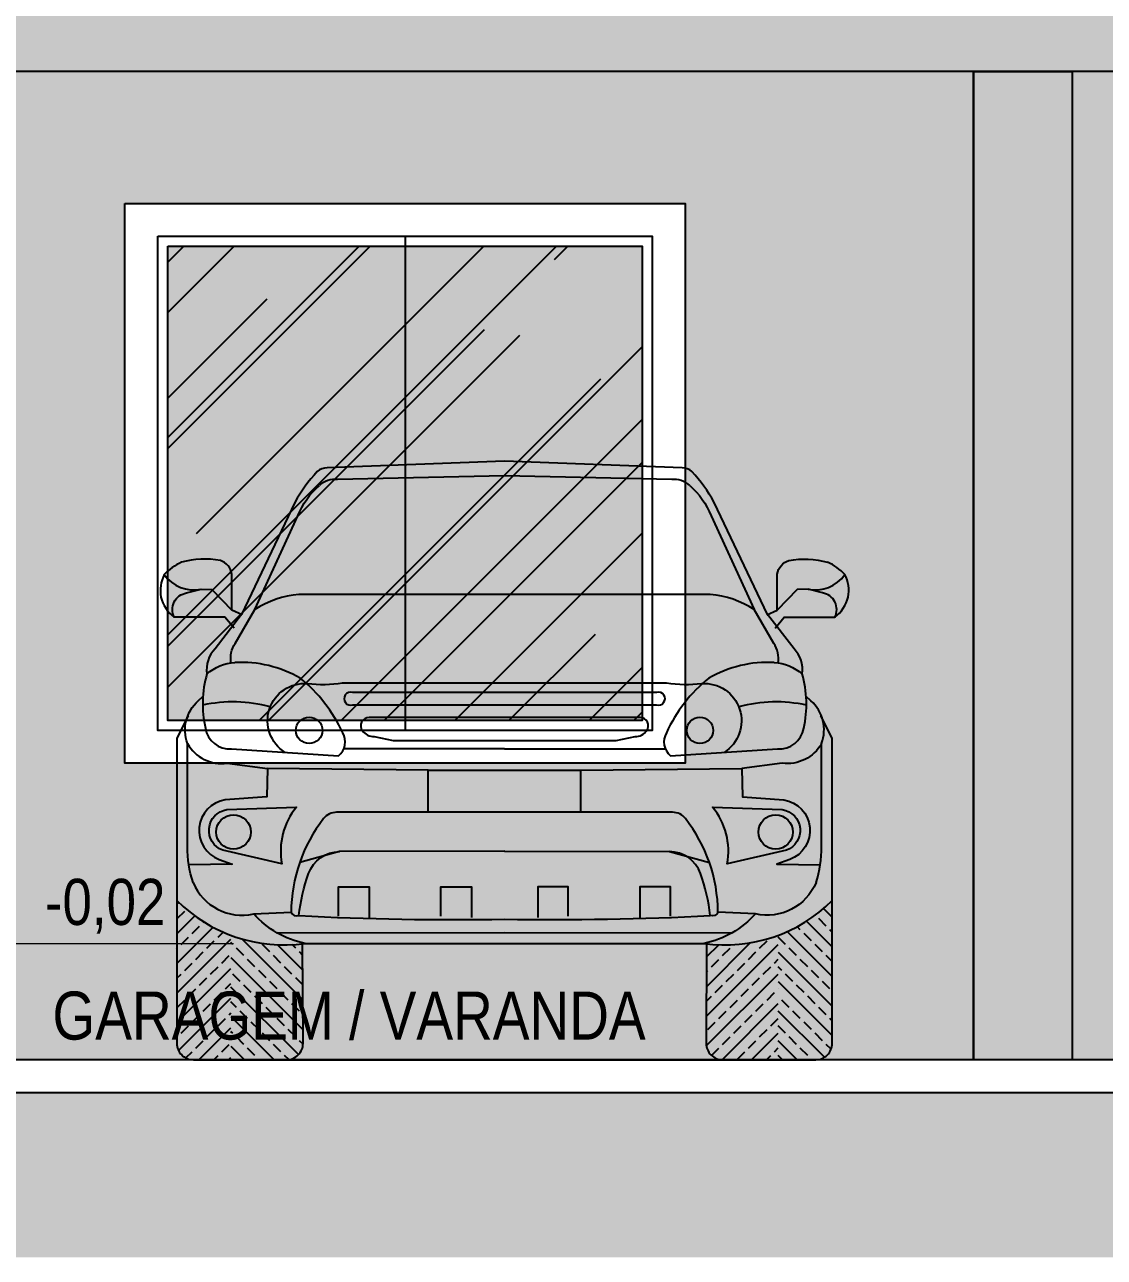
# Model space of a CAD drawing. Header units: millimetres. Extents: x -6300 to 1991, y -4770 to 4545.
# Drawn here: x 1430.864 to 1434.141, y 120.649 to 124.391 of the extents above; entities that cross this region are included whole.
import ezdxf
from ezdxf.enums import TextEntityAlignment as Align

# ---------------------------------------------------------------- set-up
doc = ezdxf.new("R2010")
doc.units = ezdxf.units.MM
doc.header["$LTSCALE"] = 20
doc.header["$MEASUREMENT"] = 0
doc.layers.get('0').update_dxf_attribs({"linetype": 'CONTINUOUS'})
for name, color, linetype in [('alfa_145_colori', 7, 'CONTINUOUS'), ('AME_FRZ', 7, 'CONTINUOUS'), ('COTA', 7, 'CONTINUOUS'), ('E-hatch', 8, 'CONTINUOUS'), ('E-txt-g', 3, 'CONTINUOUS'), ('MOBIL', 7, 'CONTINUOUS')]:
    doc.layers.add(name, color=color, linetype=linetype)
doc.layers.add('E-Cta-W', color=7, linetype='CONTINUOUS', lineweight=20)
doc.layers.add('E-Txt-W', color=7, linetype='CONTINUOUS', lineweight=20)
doc.styles.add('F2', font='ARIALN.TTF')
doc.styles.add('REG60', font='romans.shx', dxfattribs={"width": 0.8, "height": 0.15})
doc.styles.add('REG80', font='romans.shx', dxfattribs={"width": 0.8, "height": 0.2})

# ---------------------------------------------------------------- blocks, each defined once
blk = doc.blocks.new('hilux 3')
at = {"layer": 'MOBIL', "linetype": 'Continuous'}
h = blk.add_hatch(dxfattribs=at)
h.set_pattern_fill('ANSI33', color=8, scale=0.01, style=0)
h.set_pattern_definition([(45, (-231.09745, -171.03459), (-0.04490128, 0.04490128), []), (45, (-231.05255, -171.03459), (-0.04490128, 0.04490128), [0.03175, -0.015875])])
h.paths.add_polyline_path([(-0.8804, 0.3777, -0.108163), (-1.0443, 0.4837), (-1.0443, 0.05, 0.414214), (-0.9943, 0), (-0.8804, 0)])
h = blk.add_hatch(dxfattribs=at)
h.set_pattern_fill('ANSI33', color=8, scale=0.01, style=0)
h.set_pattern_definition([(135, (230.99757, -171.03459), (0.04490128, 0.04490128), []), (135, (230.95267, -171.03459), (0.04490128, 0.04490128), [0.03175, -0.015875])])
h.paths.add_polyline_path([(0.7805, 0.3777, 0.108163), (0.9444, 0.4837), (0.9444, 0.05, -0.414214), (0.8944, 0), (0.7805, 0)])
h = blk.add_hatch(dxfattribs=at)
h.set_pattern_fill('ANSI33', color=8, scale=0.01, angle=90, style=0)
h.set_pattern_definition([(135, (-231.09745, -171.03459), (-0.04490128, -0.04490128), []), (135, (-231.09745, -170.98969), (-0.04490128, -0.04490128), [0.03175, -0.015875])])
h.paths.add_polyline_path([(-0.663, 0.3523, -0.121734), (-0.8804, 0.3777), (-0.8804, 0), (-0.7115, 0, 0.41565), (-0.6615, 0.0502)])
h = blk.add_hatch(dxfattribs=at)
h.set_pattern_fill('ANSI33', color=8, scale=0.01, angle=90, style=0)
h.set_pattern_definition([(45, (230.99757, -171.03459), (0.04490128, -0.04490128), []), (45, (230.99757, -170.98969), (0.04490128, -0.04490128), [0.03175, -0.015875])])
h.paths.add_polyline_path([(0.5631, 0.3523, 0.121734), (0.7805, 0.3777), (0.7805, 0), (0.6117, 0, -0.41565), (0.5617, 0.0502)])
at = {"layer": 'MOBIL', "color": 8, "linetype": 'Continuous'}
blk.add_line((-0.8529, 0), (0.753, 0), dxfattribs=at)
for points in [[(0.7685, 1.2061, -0.161036), (0.8533, 1.1715, 0.236378), (0.8286, 1.2476), (0.7485, 1.3522), (0.586, 1.6923, 0.064765), (0.5185, 1.7858, 0.180771), (0.4887, 1.797), (-0.0499, 1.8169), (-0.5886, 1.797, 0.180771), (-0.6184, 1.7858, 0.064765), (-0.6859, 1.6923), (-0.8484, 1.3522), (-0.9285, 1.2476, 0.236378), (-0.9532, 1.1715, -0.161036), (-0.8683, 1.2061)], [(0.512, 1.7433, 0.209566), (0.4572, 1.7617), (-0.0499, 1.7729), (-0.5571, 1.7617, 0.209566), (-0.6119, 1.7433)], [(0.512, 1.7433, -0.124481), (0.5769, 1.6512), (0.7077, 1.3673, 0.121556), (0.574, 1.4121), (-0.6739, 1.4121, 0.121556), (-0.8076, 1.3673), (-0.6768, 1.6512, -0.124481), (-0.6119, 1.7433)], [(-1.0305, 1.5105, 0.097998), (-1.0827, 1.473, 0.296498), (-0.971, 1.4282)], [(-0.8461, 1.3512), (-0.8776, 1.3653), (-0.8776, 1.4743, 0.280921), (-0.9124, 1.5159, 0.109293), (-1.0305, 1.5105)], [(0.7462, 1.3512), (0.7777, 1.3653), (0.7777, 1.4743, -0.280921), (0.8126, 1.5159, -0.109293), (0.9306, 1.5105)], [(0.8711, 1.4282, 0.296498), (0.9828, 1.473, 0.097998), (0.9306, 1.5105)], [(-1.0827, 1.473, 0.16664), (-1.0926, 1.4044)], [(0.9927, 1.4044, 0.16664), (0.9828, 1.473)], [(-0.8708, 1.3099), (-0.8985, 1.3432), (-1.0526, 1.3432, -0.505432), (-1.0148, 1.4173), (-0.971, 1.4282), (-0.9382, 1.4275), (-0.8776, 1.3653)], [(0.7709, 1.3099), (0.7986, 1.3432), (0.9527, 1.3432, 0.505432), (0.915, 1.4173), (0.8711, 1.4282), (0.8383, 1.4275), (0.7777, 1.3653)], [(-1.0926, 1.4047, 0.166887), (-1.0526, 1.3432)], [(0.9527, 1.3432, 0.166887), (0.9928, 1.4047)], [(-0.8801, 1.2048, -0.18537), (-0.8671, 1.2642), (-0.8076, 1.3673)], [(0.7802, 1.2048, 0.18537), (0.7672, 1.2642), (0.7077, 1.3673)], [(-0.9532, 1.1715, 0.127482), (-0.9577, 1.0069, 0.395578), (-0.8785, 0.944), (-0.5536, 0.9224, 0.359882), (-0.541, 0.9926, 0.115929), (-0.67, 1.1584, 0.144018), (-0.8683, 1.2061)], [(0.7685, 1.2061, 0.144018), (0.5701, 1.1584, 0.115929), (0.4411, 0.9926, 0.359882), (0.4537, 0.9224), (0.7786, 0.944, 0.395578), (0.8578, 1.0069, 0.127482), (0.8533, 1.1715)], [(-0.7161, 0.9332, -0.778474), (-0.6479, 1.1424, 0.076106), (-0.5417, 1.1445), (0.4418, 1.1445, 0.076106), (0.548, 1.1424, -0.778474), (0.6162, 0.9332)], [(-1.012, 0.9602, -0.312784), (-0.9795, 1.0894), (-0.9653, 1.1027)], [(-0.7609, 1.0714, 0.119796), (-0.9661, 1.0765)], [(0.8662, 1.0765, 0.119796), (0.661, 1.0714)], [(0.9121, 0.9602, 0.312784), (0.8796, 1.0894), (0.8654, 1.1027)], [(-1.0097, 1.0445), (-1.0443, 0.9766), (-1.0443, 0.05, 0.414214), (-0.9943, 0), (-0.7115, 0, 0.41565), (-0.6615, 0.0502), (-0.663, 0.3533)], [(-0.4814, 0.999, 0.234385), (-0.4459, 0.9811), (-0.3884, 0.9697), (0.2885, 0.9697), (0.3461, 0.9811, 0.234385), (0.3815, 0.999, 0.617126), (0.3615, 1.039), (-0.4613, 1.039, 0.617126), (-0.4814, 0.999)], [(0.5631, 0.3533), (0.5617, 0.0502, 0.41565), (0.6117, 0), (0.8944, 0, 0.414214), (0.9444, 0.05), (0.9444, 0.9766), (0.9099, 1.0445)], [(-0.9952, 0.5383, -0.08116), (-1.012, 0.6466), (-1.012, 0.9602, 0.30636), (-0.8922, 0.8999), (-0.7697, 0.8847)], [(0.8953, 0.5383, 0.08116), (0.9121, 0.6466), (0.9121, 0.9602, -0.30636), (0.7923, 0.8999), (0.6698, 0.8847)], [(-0.2816, 0.7514), (-0.2816, 0.8796), (-0.7697, 0.8847), (-0.7717, 0.7982), (-0.8976, 0.7889, 0.772587), (-0.9155, 0.608), (-0.8764, 0.5942), (-1.008, 0.5918)], [(0.1817, 0.7514), (0.1817, 0.8796), (0.6698, 0.8847), (0.6719, 0.7982), (0.7977, 0.7889, -0.772587), (0.8157, 0.608), (0.7765, 0.5942), (0.9081, 0.5918)], [(0.5977, 0.4485, 0.164154), (0.4992, 0.7321, 0.231771), (0.4596, 0.7514), (-0.5595, 0.7514, 0.231771), (-0.599, 0.7321, 0.164154), (-0.6976, 0.4485)], [(-0.674, 0.4376, -0.058521), (-0.6444, 0.5656, -0.315863), (-0.5506, 0.6319), (-0.6716, 0.5984)], [(0.8953, 0.5383, -0.366073), (0.7113, 0.4429), (0.5977, 0.4485, -0.395216), (0.5741, 0.4376, 0.058521), (0.5445, 0.5656, 0.315863), (0.4507, 0.6319), (0.5717, 0.5984)], [(-0.9952, 0.5383, 0.366073), (-0.8112, 0.4429), (-0.6976, 0.4485, 0.395216), (-0.674, 0.4376, 0.017109), (-0.0499, 0.4268, 0.017109), (0.5741, 0.4376)], [(-1.0443, 0.4837, 0.237266), (-0.6556, 0.3533, -0.164384), (-0.8112, 0.4429)], [(0.7113, 0.4429, -0.164384), (0.5557, 0.3533, 0.237266), (0.9444, 0.4837)]]:
    blk.add_lwpolyline(points, format="xyb", dxfattribs=at)
for points in [[(0.4107, 1.0777, 1.366956), (0.4119, 1.1153), (-0.5117, 1.1153, 1.366956), (-0.5106, 1.0777)], [(-0.9051, 0.6361, -0.772587), (-0.8929, 0.7593), (-0.6815, 0.7672, 0.217473), (-0.726, 0.5946)], [(0.793, 0.7593, -0.772587), (0.8053, 0.6361), (0.6261, 0.5946, 0.217473), (0.5816, 0.7672)]]:
    blk.add_lwpolyline(points, format="xyb", close=True, dxfattribs=at)
for points in [[(-0.0501, 0.9438), (-0.537, 0.9438)], [(-0.0498, 0.9438), (0.4371, 0.9438)], [(-0.2816, 0.8796), (0.1817, 0.8796)], [(-0.0493, 0.6335), (-0.5506, 0.6319)], [(-0.0506, 0.6335), (0.4507, 0.6319)], [(-0.5537, 0.4357), (-0.5537, 0.5248), (-0.4607, 0.5248), (-0.4607, 0.4319)], [(-0.2435, 0.4357), (-0.2435, 0.5248), (-0.1505, 0.5248), (-0.1505, 0.4319)], [(0.1436, 0.4357), (0.1436, 0.5248), (0.0506, 0.5248), (0.0506, 0.4319)], [(0.4538, 0.4357), (0.4538, 0.5248), (0.3608, 0.5248), (0.3608, 0.4319)], [(-0.7408, 0.3853), (-0.0499, 0.3863), (0.6409, 0.3853)], [(-0.6556, 0.3533), (0.5557, 0.3533)]]:
    blk.add_lwpolyline(points, dxfattribs=at)
for centre, radius in [((-0.6429, 1), 0.0401), ((0.5431, 1), 0.0401), ((-0.8725, 0.6914), 0.0523), ((0.7727, 0.6914), 0.0523)]:
    blk.add_circle(centre, radius, dxfattribs=at)
blk = doc.blocks.new('TXT-AMB75')
at = {"layer": 'E-txt-g', "style": 'REG80', "width": 0.8, "flags": 8}
blk.add_attdef('TXT', text='', height=0.2, dxfattribs=at).set_placement((0.0055, 0.2964), align=Align.CENTER)
at = {"layer": 'E-Txt-W', "style": 'REG60', "width": 0.8, "flags": 8}
blk.add_attdef('TXT', text='', height=0.15, dxfattribs=at).set_placement((0.0055, 0.0271), align=Align.CENTER)
blk = doc.blocks.new('Ind-Nivel-CT2')
at = {"color": 4}
for p, q in [((0, 0.5868), (0, 0)), ((-0.0885, 0.5046), (1.16, 0.5046)), ((-0.1089, 0.2177), (0, 0)), ((-0.1089, 0.2177), (0.1089, 0.2177)), ((0, 0), (0.1089, 0.2177))]:
    blk.add_line(p, q, dxfattribs=at)
blk.add_solid([(-0.1089, 0.2177), (0, 0.2177), (0, 0)], dxfattribs=at)
at = {"color": 4, "style": 'F2'}
blk.add_attdef('NIVEL1', (0.1617, 0.6014), '', height=0.2, dxfattribs=at)

msp = doc.modelspace()

# ---------------------------------------------------------------- hatches: boundary and pattern name
h = msp.add_hatch()
h.set_pattern_fill('DOTS,_O', color=8)
h.set_pattern_definition([(0, (0, 0), (0.03125, 0.0625), [0, -0.0625])])
h.paths.add_polyline_path([(1434.2436, 124.2486), (1434.0436, 124.2486), (1434.0436, 121.2486), (1434.2436, 121.2486)])
h.paths.add_polyline_path([(1434.2436, 125.0486), (1434.2436, 126.5486), (1429.7936, 126.5486), (1429.7936, 125.0486)])
h.paths.add_polyline_path([(1433.7436, 124.2486), (1429.7936, 124.2486), (1429.7936, 121.2486), (1433.7436, 121.2486)])
h.paths.add_polyline_path([(1432.8686, 123.8486), (1432.8686, 122.1486), (1431.1686, 122.1486), (1431.1686, 123.8486)], flags=16)
h.paths.add_polyline_path([(1432.7686, 123.7486), (1432.7686, 122.2486), (1431.2686, 122.2486), (1431.2686, 123.7486)], flags=0)
h.paths.add_polyline_path([(1432.7386, 123.7186), (1432.7386, 122.2786), (1431.2986, 122.2786), (1431.2986, 123.7186)], flags=0)
h = msp.add_hatch()
h.set_pattern_fill('DOTS', color=6, style=0)
h.paths.add_polyline_path([(1436.347, 124.9486), (1428.2943, 124.9486), (1428.2943, 124.2486), (1436.347, 124.2486)])
h = msp.add_hatch()
h.set_pattern_fill('DOTS', color=6, style=0)
h.paths.add_polyline_path([(1428.2943, 124.2486), (1428.5936, 124.2486), (1428.5936, 121.2486), (1428.2943, 121.2486)])
h.paths.add_polyline_path([(1433.7436, 124.2486), (1434.0436, 124.2486), (1434.0436, 121.2486), (1433.7436, 121.2486)])
at = {"layer": 'alfa_145_colori'}
h = msp.add_hatch(color=254, dxfattribs=at)
h.set_gradient(color1=(194, 211, 224), one_color=1, tint=1, name='CURVED')
h.paths.add_polyline_path([(1432.0186, 123.7186), (1431.2986, 123.7186), (1431.2986, 122.2786), (1432.0186, 122.2786)])
h.paths.add_polyline_path([(1432.7386, 123.7186), (1432.0186, 123.7186), (1432.0186, 122.2786), (1432.7386, 122.2786)])
at = {"layer": 'COTA', "linetype": 'Continuous'}
h = msp.add_hatch(dxfattribs=at)
h.set_pattern_fill('ANSI38', color=8, scale=0.4, style=0)
h.set_pattern_definition([(45, (21.073543, 46.465174), (-0.035355339, 0.035355339), []), (135, (21.073543, 46.465174), (-0.1060660172, 0.035355339), [0.125, -0.075])])
h.paths.add_polyline_path([(1442.0026, 121.1486), (1418.7895, 121.1486), (1418.7814, 120.6486), (1442.0026, 120.6486)])
at = {"layer": 'E-hatch'}
h = msp.add_hatch(dxfattribs=at)
h.set_pattern_fill('AR-RROOF', color=256, scale=0.4, angle=45, style=0)
h.set_pattern_definition([(45, (0, -5.98657), (0.33941125, 0.90509668), [6, -0.8, 2, -0.4]), (45, (0.23476, -5.46897), (-0.65902352, 0.0933381), [1.2, -0.132, 2.4, -0.3]), (45, (-0.099, -5.60473), (1.28127749, 1.66028672), [3.2, -0.56, 1.6, -0.4])])
h.paths.add_polyline_path([(1432.0186, 123.7186), (1431.2986, 123.7186), (1431.2986, 122.2786), (1432.0186, 122.2786)])
h.paths.add_polyline_path([(1432.7386, 123.7186), (1432.0186, 123.7186), (1432.0186, 122.2786), (1432.7386, 122.2786)])

# ---------------------------------------------------------------- linework, layer by layer
at = {"layer": 'COTA', "color": 1, "linetype": 'Continuous'}
for p, q in [((1436.347, 124.2486, -0.017), (1428.2943, 124.2486, -0.017)), ((1442.0026, 121.1486, -0.017), (1418.7895, 121.1486, -0.017))]:
    msp.add_line(p, q, dxfattribs=at)
at = {"layer": 'COTA', "color": 5, "linetype": 'Continuous'}
for p, q in [((1433.7436, 124.2486, -0.017), (1433.7436, 121.2486, -0.017)), ((1434.0436, 124.2486, -0.017), (1434.0436, 121.2486, -0.017)), ((1436.347, 121.2486, -0.017), (1428.2943, 121.2486, -0.017))]:
    msp.add_line(p, q, dxfattribs=at)
at = {"layer": 'COTA', "color": 8, "linetype": 'Continuous'}
msp.add_line((1432.0186, 123.7486, -0.017), (1432.0186, 122.2486, -0.017), dxfattribs=at)
at = {"layer": 'COTA', "color": 5, "linetype": 'Continuous', "elevation": -0.017}
msp.add_lwpolyline([(1433.7436, 124.2486), (1434.0436, 124.2486), (1434.0436, 121.2486), (1433.7436, 121.2486)], close=True, dxfattribs=at)
at = {"layer": 'COTA', "color": 7, "linetype": 'Continuous', "elevation": -0.017}
for points in [[(1431.1686, 123.8486), (1432.8686, 123.8486), (1432.8686, 122.1486), (1431.1686, 122.1486)], [(1431.2686, 123.7486), (1432.7686, 123.7486), (1432.7686, 122.2486), (1431.2686, 122.2486)]]:
    msp.add_lwpolyline(points, close=True, dxfattribs=at)
at = {"layer": 'COTA', "color": 8, "linetype": 'Continuous', "elevation": -0.017}
msp.add_lwpolyline([(1431.2986, 123.7186), (1432.7386, 123.7186), (1432.7386, 122.2786), (1431.2986, 122.2786)], close=True, dxfattribs=at)

# ---------------------------------------------------------------- block references
ref = msp.add_blockref('TXT-AMB75', (1431.8448, 121.0937, -0.017), dxfattribs=dict(xscale=0.7290000000000001, yscale=0.7290000000000001, zscale=0.7290000000000001))
ref.add_attrib('TXT', 'GARAGEM / VARANDA', dxfattribs={"layer": 'E-txt-g', "color": 2, "height": 0.1458, "style": 'F2'}).set_placement((1431.8487, 121.3098, -0.017), align=Align.CENTER)
at = {"layer": 'AME_FRZ', "color": 2, "linetype": 'Continuous'}
msp.add_blockref('hilux 3', (1432.3706, 121.2486, -0.017), dxfattribs=at)
at = {"layer": 'E-Cta-W'}
ref = msp.add_blockref('Ind-Nivel-CT2', (1430.6859, 121.2486, -0.017), dxfattribs=dict(at, xscale=0.7, yscale=0.7, zscale=0.7))
ref.add_attrib('NIVEL1', '-0,02', (1430.9258, 121.6578, -0.017), dxfattribs={"layer": '0', "height": 0.14, "style": 'F2'})

doc.saveas('drawing.dxf')
